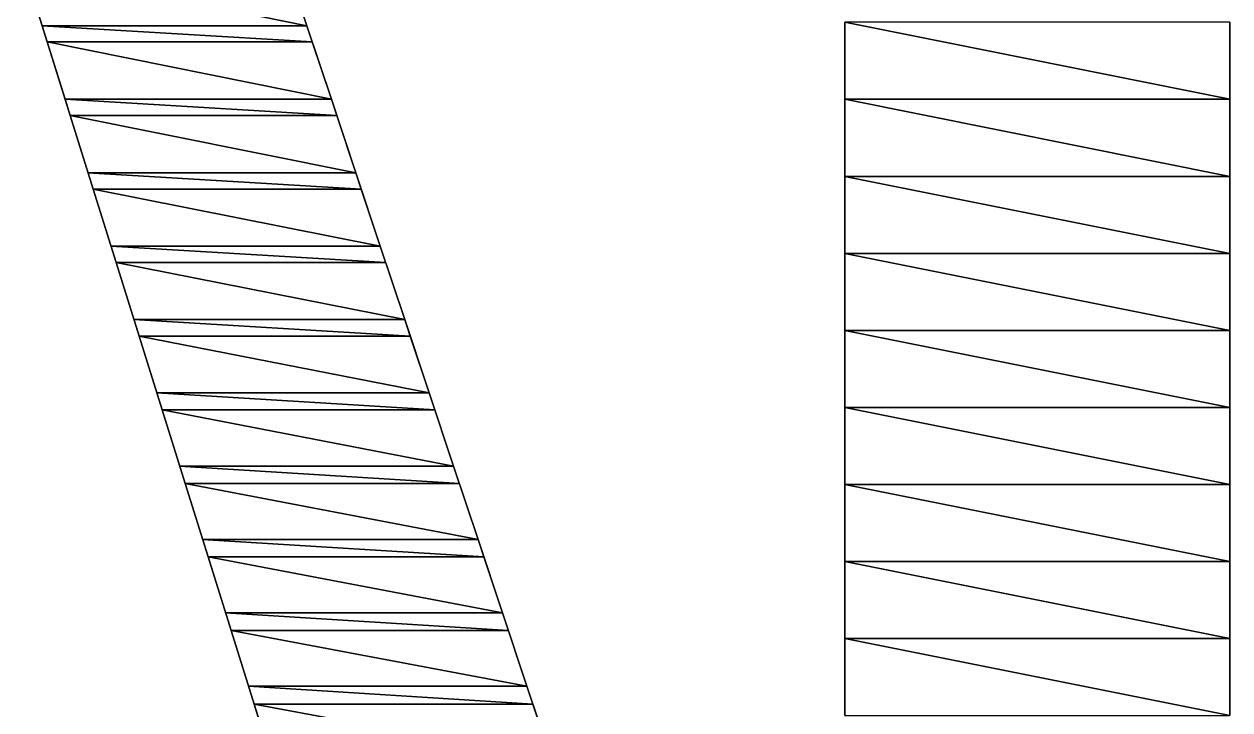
# Model space of a CAD drawing. Header units: metres. Extents: x -339 to -255, y -236 to -200.
# Drawn here: x -319.66 to -304, y -217.93 to -209.02 of the extents above; entities that cross this region are included whole.
import ezdxf

# ---------------------------------------------------------------- set-up
doc = ezdxf.new("R2010")
doc.units = ezdxf.units.M

msp = doc.modelspace()

# ---------------------------------------------------------------- linework, layer by layer
for points in [[(-315.98413, -209.0476, -346.41016), (-316.3016, -208.09523, -346.41016), (-316.3016, -208.09523, -366.41016), (-316.3015, -208.09512, -366.41006)], [(-316.3016, -208.09523, -346.41016), (-315.98413, -209.0476, -346.41016), (-316.3016, -208.09523, -346.41016), (-316.3015, -208.09512, -346.41006)], [(-315.98413, -209.0476, -366.41016), (-316.3016, -208.09523, -366.41016), (-315.98413, -209.0476, -346.41016), (-315.98404, -209.0475, -346.41006)], [(-316.3016, -208.09523, -366.41016), (-315.98413, -209.0476, -366.41016), (-315.98413, -209.0476, -346.41016), (-315.98404, -209.0475, -346.41006)], [(-319.6567, -208.29851, -346.41016), (-315.98413, -209.0476, -346.41016), (-316.23386, -208.29851, -346.41016), (-316.23376, -208.2984, -346.41006)], [(-319.6567, -208.29851, -366.41016), (-315.98413, -209.0476, -366.41016), (-316.23386, -208.29851, -366.41016), (-316.23376, -208.2984, -366.41006)], [(-319.6567, -208.29851, -366.41016), (-319.35822, -209.25372, -366.41016), (-319.6567, -208.29851, -346.41016), (-319.65662, -208.2984, -346.41006)], [(-319.35822, -209.25372, -366.41016), (-319.6567, -208.29851, -366.41016), (-319.6567, -208.29851, -346.41016), (-319.65662, -208.2984, -346.41006)], [(-315.98413, -209.0476, -346.41016), (-319.6567, -208.29851, -346.41016), (-319.4226, -209.0476, -346.41016), (-319.42252, -209.0475, -346.41006)], [(-315.98413, -209.0476, -366.41016), (-319.6567, -208.29851, -366.41016), (-319.4226, -209.0476, -366.41016), (-319.42252, -209.0475, -366.41006)], [(-319.6567, -208.29851, -346.41016), (-319.35822, -209.25372, -346.41016), (-319.35822, -209.25372, -366.41016), (-319.35812, -209.25362, -366.41006)], [(-319.35822, -209.25372, -346.41016), (-319.6567, -208.29851, -346.41016), (-319.35822, -209.25372, -346.41016), (-319.35812, -209.25362, -346.41006)], [(-309, -209, -346.41016), (-304, -210, -346.41016), (-304, -209, -346.41016), (-303.9999, -208.9999, -346.41006)], [(-309, -209, -366.41016), (-304, -210, -366.41016), (-304, -209, -366.41016), (-303.9999, -208.9999, -366.41006)], [(-309, -209, -366.41016), (-309, -210, -366.41016), (-309, -209, -346.41016), (-308.9999, -208.9999, -346.41006)], [(-309, -210, -366.41016), (-309, -209, -366.41016), (-309, -209, -346.41016), (-308.9999, -208.9999, -346.41006)], [(-304, -210, -346.41016), (-309, -209, -346.41016), (-309, -210, -346.41016), (-308.9999, -209.9999, -346.41006)], [(-304, -210, -366.41016), (-309, -209, -366.41016), (-309, -210, -366.41016), (-308.9999, -209.9999, -366.41006)], [(-309, -209, -346.41016), (-309, -210, -346.41016), (-309, -210, -366.41016), (-308.9999, -209.9999, -366.41006)], [(-309, -210, -346.41016), (-309, -209, -346.41016), (-309, -210, -346.41016), (-308.9999, -209.9999, -346.41006)], [(-304, -210, -366.41016), (-304, -210, -346.41016), (-304, -209, -366.41016), (-303.9999, -208.9999, -366.41006)], [(-304, -210, -346.41016), (-304, -209, -366.41016), (-304, -209, -346.41016), (-303.9999, -208.9999, -346.41006)], [(-304, -209, -366.41016), (-304, -210, -346.41016), (-304, -210, -366.41016), (-303.9999, -209.9999, -366.41006)], [(-304, -209, -346.41016), (-304, -209, -346.41016), (-304, -210, -346.41016), (-303.9999, -209.9999, -346.41006)], [(-319.4226, -209.0476, -346.41016), (-315.91544, -209.25372, -346.41016), (-315.98413, -209.0476, -346.41016), (-315.98404, -209.0475, -346.41006)], [(-319.4226, -209.0476, -366.41016), (-315.91544, -209.25372, -366.41016), (-315.98413, -209.0476, -366.41016), (-315.98404, -209.0475, -366.41006)], [(-315.91544, -209.25372, -346.41016), (-319.4226, -209.0476, -346.41016), (-319.35822, -209.25372, -346.41016), (-319.35812, -209.25362, -346.41006)], [(-315.91544, -209.25372, -366.41016), (-319.4226, -209.0476, -366.41016), (-319.35822, -209.25372, -366.41016), (-319.35812, -209.25362, -366.41006)], [(-315.6667, -210, -366.41016), (-315.6667, -210, -346.41016), (-315.98413, -209.0476, -366.41016), (-315.98404, -209.0475, -366.41006)], [(-315.6667, -210, -346.41016), (-315.98413, -209.0476, -366.41016), (-315.98413, -209.0476, -346.41016), (-315.98404, -209.0475, -346.41006)], [(-315.98413, -209.0476, -346.41016), (-315.98413, -209.0476, -346.41016), (-315.98413, -209.0476, -366.41016), (-315.98404, -209.0475, -366.41006)], [(-315.98413, -209.0476, -366.41016), (-315.6667, -210, -346.41016), (-315.6667, -210, -366.41016), (-315.6666, -209.9999, -366.41006)], [(-315.98413, -209.0476, -346.41016), (-315.98413, -209.0476, -346.41016), (-315.6667, -210, -346.41016), (-315.6666, -209.9999, -346.41006)], [(-319.35822, -209.25372, -346.41016), (-315.6667, -210, -346.41016), (-315.91544, -209.25372, -346.41016), (-315.91534, -209.25362, -346.41006)], [(-319.35822, -209.25372, -366.41016), (-315.6667, -210, -366.41016), (-315.91544, -209.25372, -366.41016), (-315.91534, -209.25362, -366.41006)], [(-319.35822, -209.25372, -346.41016), (-319.35822, -209.25372, -366.41016), (-319.35822, -209.25372, -346.41016), (-319.35812, -209.25362, -346.41006)], [(-319.0597, -210.20895, -366.41016), (-319.35822, -209.25372, -346.41016), (-319.35822, -209.25372, -366.41016), (-319.35812, -209.25362, -366.41006)], [(-319.0597, -210.20895, -346.41016), (-319.0597, -210.20895, -346.41016), (-319.35822, -209.25372, -346.41016), (-319.35812, -209.25362, -346.41006)], [(-315.6667, -210, -346.41016), (-319.35822, -209.25372, -346.41016), (-319.125, -210, -346.41016), (-319.1249, -209.9999, -346.41006)], [(-315.6667, -210, -366.41016), (-319.35822, -209.25372, -366.41016), (-319.125, -210, -366.41016), (-319.1249, -209.9999, -366.41006)], [(-319.35822, -209.25372, -366.41016), (-319.35822, -209.25372, -346.41016), (-319.0597, -210.20895, -366.41016), (-319.0596, -210.20885, -366.41006)], [(-319.35822, -209.25372, -346.41016), (-319.0597, -210.20895, -366.41016), (-319.0597, -210.20895, -346.41016), (-319.0596, -210.20885, -346.41006)], [(-319.125, -210, -346.41016), (-315.59702, -210.20895, -346.41016), (-315.6667, -210, -346.41016), (-315.6666, -209.9999, -346.41006)], [(-319.125, -210, -366.41016), (-315.59702, -210.20895, -366.41016), (-315.6667, -210, -366.41016), (-315.6666, -209.9999, -366.41006)], [(-315.59702, -210.20895, -346.41016), (-319.125, -210, -346.41016), (-319.0597, -210.20895, -346.41016), (-319.0596, -210.20885, -346.41006)], [(-315.59702, -210.20895, -366.41016), (-319.125, -210, -366.41016), (-319.0597, -210.20895, -366.41016), (-319.0596, -210.20885, -366.41006)], [(-315.3492, -210.95238, -346.41016), (-315.6667, -210, -346.41016), (-315.6667, -210, -366.41016), (-315.6666, -209.9999, -366.41006)], [(-315.6667, -210, -346.41016), (-315.3492, -210.95238, -346.41016), (-315.6667, -210, -346.41016), (-315.6666, -209.9999, -346.41006)], [(-315.6667, -210, -346.41016), (-315.6667, -210, -366.41016), (-315.6667, -210, -346.41016), (-315.6666, -209.9999, -346.41006)], [(-315.3492, -210.95238, -366.41016), (-315.6667, -210, -366.41016), (-315.3492, -210.95238, -346.41016), (-315.34912, -210.95227, -346.41006)], [(-315.6667, -210, -366.41016), (-315.3492, -210.95238, -366.41016), (-315.3492, -210.95238, -346.41016), (-315.34912, -210.95227, -346.41006)], [(-309, -210, -346.41016), (-304, -211, -346.41016), (-304, -210, -346.41016), (-303.9999, -209.9999, -346.41006)], [(-309, -210, -366.41016), (-304, -211, -366.41016), (-304, -210, -366.41016), (-303.9999, -209.9999, -366.41006)], [(-309, -210, -346.41016), (-309, -210, -366.41016), (-309, -210, -346.41016), (-308.9999, -209.9999, -346.41006)], [(-309, -211, -366.41016), (-309, -210, -346.41016), (-309, -210, -366.41016), (-308.9999, -209.9999, -366.41006)], [(-309, -211, -346.41016), (-309, -211, -346.41016), (-309, -210, -346.41016), (-308.9999, -209.9999, -346.41006)], [(-304, -211, -346.41016), (-309, -210, -346.41016), (-309, -211, -346.41016), (-308.9999, -210.9999, -346.41006)], [(-304, -211, -366.41016), (-309, -210, -366.41016), (-309, -211, -366.41016), (-308.9999, -210.9999, -366.41006)], [(-309, -210, -366.41016), (-309, -210, -346.41016), (-309, -211, -366.41016), (-308.9999, -210.9999, -366.41006)], [(-309, -210, -346.41016), (-309, -211, -366.41016), (-309, -211, -346.41016), (-308.9999, -210.9999, -346.41006)], [(-304, -211, -346.41016), (-304, -210, -346.41016), (-304, -210, -366.41016), (-303.9999, -209.9999, -366.41006)], [(-304, -210, -346.41016), (-304, -211, -346.41016), (-304, -210, -346.41016), (-303.9999, -209.9999, -346.41006)], [(-304, -210, -346.41016), (-304, -210, -366.41016), (-304, -210, -346.41016), (-303.9999, -209.9999, -346.41006)], [(-304, -211, -366.41016), (-304, -210, -366.41016), (-304, -211, -346.41016), (-303.9999, -210.9999, -346.41006)], [(-304, -210, -366.41016), (-304, -211, -366.41016), (-304, -211, -346.41016), (-303.9999, -210.9999, -346.41006)], [(-319.0597, -210.20895, -346.41016), (-315.3492, -210.95238, -346.41016), (-315.59702, -210.20895, -346.41016), (-315.59692, -210.20885, -346.41006)], [(-319.0597, -210.20895, -366.41016), (-315.3492, -210.95238, -366.41016), (-315.59702, -210.20895, -366.41016), (-315.59692, -210.20885, -366.41006)], [(-319.0597, -210.20895, -346.41016), (-319.0597, -210.20895, -346.41016), (-319.0597, -210.20895, -366.41016), (-319.0596, -210.20885, -366.41006)], [(-319.0597, -210.20895, -366.41016), (-318.7612, -211.16418, -366.41016), (-319.0597, -210.20895, -346.41016), (-319.0596, -210.20885, -346.41006)], [(-318.7612, -211.16418, -366.41016), (-319.0597, -210.20895, -366.41016), (-319.0597, -210.20895, -346.41016), (-319.0596, -210.20885, -346.41006)], [(-315.3492, -210.95238, -346.41016), (-319.0597, -210.20895, -346.41016), (-318.8274, -210.95238, -346.41016), (-318.8273, -210.95227, -346.41006)], [(-315.3492, -210.95238, -366.41016), (-319.0597, -210.20895, -366.41016), (-318.8274, -210.95238, -366.41016), (-318.8273, -210.95227, -366.41006)], [(-319.0597, -210.20895, -346.41016), (-318.7612, -211.16418, -346.41016), (-318.7612, -211.16418, -366.41016), (-318.7611, -211.16408, -366.41006)], [(-318.7612, -211.16418, -346.41016), (-319.0597, -210.20895, -346.41016), (-318.7612, -211.16418, -346.41016), (-318.7611, -211.16408, -346.41006)], [(-318.8274, -210.95238, -346.41016), (-315.27863, -211.16418, -346.41016), (-315.3492, -210.95238, -346.41016), (-315.34912, -210.95227, -346.41006)], [(-318.8274, -210.95238, -366.41016), (-315.27863, -211.16418, -366.41016), (-315.3492, -210.95238, -366.41016), (-315.34912, -210.95227, -366.41006)], [(-315.27863, -211.16418, -346.41016), (-318.8274, -210.95238, -346.41016), (-318.7612, -211.16418, -346.41016), (-318.7611, -211.16408, -346.41006)], [(-315.27863, -211.16418, -366.41016), (-318.8274, -210.95238, -366.41016), (-318.7612, -211.16418, -366.41016), (-318.7611, -211.16408, -366.41006)], [(-315.03177, -211.90475, -366.41016), (-315.03177, -211.90475, -346.41016), (-315.3492, -210.95238, -366.41016), (-315.34912, -210.95227, -366.41006)], [(-315.03177, -211.90475, -346.41016), (-315.3492, -210.95238, -366.41016), (-315.3492, -210.95238, -346.41016), (-315.34912, -210.95227, -346.41006)], [(-315.3492, -210.95238, -346.41016), (-315.3492, -210.95238, -346.41016), (-315.3492, -210.95238, -366.41016), (-315.34912, -210.95227, -366.41006)], [(-315.3492, -210.95238, -366.41016), (-315.03177, -211.90475, -346.41016), (-315.03177, -211.90475, -366.41016), (-315.03168, -211.90465, -366.41006)], [(-315.3492, -210.95238, -346.41016), (-315.3492, -210.95238, -346.41016), (-315.03177, -211.90475, -346.41016), (-315.03168, -211.90465, -346.41006)], [(-309, -211, -346.41016), (-304, -212, -346.41016), (-304, -211, -346.41016), (-303.9999, -210.9999, -346.41006)], [(-309, -211, -366.41016), (-304, -212, -366.41016), (-304, -211, -366.41016), (-303.9999, -210.9999, -366.41006)], [(-309, -211, -346.41016), (-309, -211, -346.41016), (-309, -211, -366.41016), (-308.9999, -210.9999, -366.41006)], [(-309, -211, -366.41016), (-309, -212, -366.41016), (-309, -211, -346.41016), (-308.9999, -210.9999, -346.41006)], [(-309, -212, -366.41016), (-309, -211, -366.41016), (-309, -211, -346.41016), (-308.9999, -210.9999, -346.41006)], [(-304, -212, -346.41016), (-309, -211, -346.41016), (-309, -212, -346.41016), (-308.9999, -211.9999, -346.41006)], [(-304, -212, -366.41016), (-309, -211, -366.41016), (-309, -212, -366.41016), (-308.9999, -211.9999, -366.41006)], [(-309, -211, -346.41016), (-309, -212, -346.41016), (-309, -212, -366.41016), (-308.9999, -211.9999, -366.41006)], [(-309, -212, -346.41016), (-309, -211, -346.41016), (-309, -212, -346.41016), (-308.9999, -211.9999, -346.41006)], [(-304, -212, -366.41016), (-304, -212, -346.41016), (-304, -211, -366.41016), (-303.9999, -210.9999, -366.41006)], [(-304, -212, -346.41016), (-304, -211, -366.41016), (-304, -211, -346.41016), (-303.9999, -210.9999, -346.41006)], [(-304, -211, -346.41016), (-304, -211, -346.41016), (-304, -211, -366.41016), (-303.9999, -210.9999, -366.41006)], [(-304, -211, -366.41016), (-304, -212, -346.41016), (-304, -212, -366.41016), (-303.9999, -211.9999, -366.41006)], [(-304, -211, -346.41016), (-304, -211, -346.41016), (-304, -212, -346.41016), (-303.9999, -211.9999, -346.41006)], [(-318.7612, -211.16418, -346.41016), (-315.03177, -211.90475, -346.41016), (-315.27863, -211.16418, -346.41016), (-315.27853, -211.16408, -346.41006)], [(-318.7612, -211.16418, -366.41016), (-315.03177, -211.90475, -366.41016), (-315.27863, -211.16418, -366.41016), (-315.27853, -211.16408, -366.41006)], [(-318.7612, -211.16418, -346.41016), (-318.7612, -211.16418, -366.41016), (-318.7612, -211.16418, -346.41016), (-318.7611, -211.16408, -346.41006)], [(-318.46268, -212.1194, -366.41016), (-318.7612, -211.16418, -346.41016), (-318.7612, -211.16418, -366.41016), (-318.7611, -211.16408, -366.41006)], [(-318.46268, -212.1194, -346.41016), (-318.46268, -212.1194, -346.41016), (-318.7612, -211.16418, -346.41016), (-318.7611, -211.16408, -346.41006)], [(-315.03177, -211.90475, -346.41016), (-318.7612, -211.16418, -346.41016), (-318.52975, -211.90475, -346.41016), (-318.52966, -211.90465, -346.41006)], [(-315.03177, -211.90475, -366.41016), (-318.7612, -211.16418, -366.41016), (-318.52975, -211.90475, -366.41016), (-318.52966, -211.90465, -366.41006)], [(-318.7612, -211.16418, -366.41016), (-318.7612, -211.16418, -346.41016), (-318.46268, -212.1194, -366.41016), (-318.4626, -212.1193, -366.41006)], [(-318.7612, -211.16418, -346.41016), (-318.46268, -212.1194, -366.41016), (-318.46268, -212.1194, -346.41016), (-318.4626, -212.1193, -346.41006)], [(-318.52975, -211.90475, -346.41016), (-314.9602, -212.1194, -346.41016), (-315.03177, -211.90475, -346.41016), (-315.03168, -211.90465, -346.41006)], [(-318.52975, -211.90475, -366.41016), (-314.9602, -212.1194, -366.41016), (-315.03177, -211.90475, -366.41016), (-315.03168, -211.90465, -366.41006)], [(-314.9602, -212.1194, -346.41016), (-318.52975, -211.90475, -346.41016), (-318.46268, -212.1194, -346.41016), (-318.4626, -212.1193, -346.41006)], [(-314.9602, -212.1194, -366.41016), (-318.52975, -211.90475, -366.41016), (-318.46268, -212.1194, -366.41016), (-318.4626, -212.1193, -366.41006)], [(-314.7143, -212.85715, -346.41016), (-315.03177, -211.90475, -346.41016), (-315.03177, -211.90475, -366.41016), (-315.03168, -211.90465, -366.41006)], [(-315.03177, -211.90475, -346.41016), (-314.7143, -212.85715, -346.41016), (-315.03177, -211.90475, -346.41016), (-315.03168, -211.90465, -346.41006)], [(-315.03177, -211.90475, -346.41016), (-315.03177, -211.90475, -366.41016), (-315.03177, -211.90475, -346.41016), (-315.03168, -211.90465, -346.41006)], [(-314.7143, -212.85715, -366.41016), (-315.03177, -211.90475, -366.41016), (-314.7143, -212.85715, -346.41016), (-314.7142, -212.85704, -346.41006)], [(-315.03177, -211.90475, -366.41016), (-314.7143, -212.85715, -366.41016), (-314.7143, -212.85715, -346.41016), (-314.7142, -212.85704, -346.41006)], [(-318.46268, -212.1194, -346.41016), (-314.7143, -212.85715, -346.41016), (-314.9602, -212.1194, -346.41016), (-314.9601, -212.1193, -346.41006)], [(-318.46268, -212.1194, -366.41016), (-314.7143, -212.85715, -366.41016), (-314.9602, -212.1194, -366.41016), (-314.9601, -212.1193, -366.41006)], [(-318.46268, -212.1194, -346.41016), (-318.46268, -212.1194, -346.41016), (-318.46268, -212.1194, -366.41016), (-318.4626, -212.1193, -366.41006)], [(-318.46268, -212.1194, -366.41016), (-318.16418, -213.07462, -366.41016), (-318.46268, -212.1194, -346.41016), (-318.4626, -212.1193, -346.41006)], [(-318.16418, -213.07462, -366.41016), (-318.46268, -212.1194, -366.41016), (-318.46268, -212.1194, -346.41016), (-318.4626, -212.1193, -346.41006)], [(-314.7143, -212.85715, -346.41016), (-318.46268, -212.1194, -346.41016), (-318.23215, -212.85715, -346.41016), (-318.23206, -212.85704, -346.41006)], [(-314.7143, -212.85715, -366.41016), (-318.46268, -212.1194, -366.41016), (-318.23215, -212.85715, -366.41016), (-318.23206, -212.85704, -366.41006)], [(-318.46268, -212.1194, -346.41016), (-318.16418, -213.07462, -346.41016), (-318.16418, -213.07462, -366.41016), (-318.1641, -213.07451, -366.41006)], [(-318.16418, -213.07462, -346.41016), (-318.46268, -212.1194, -346.41016), (-318.16418, -213.07462, -346.41016), (-318.1641, -213.07451, -346.41006)], [(-309, -212, -346.41016), (-304, -213, -346.41016), (-304, -212, -346.41016), (-303.9999, -211.9999, -346.41006)], [(-309, -212, -366.41016), (-304, -213, -366.41016), (-304, -212, -366.41016), (-303.9999, -211.9999, -366.41006)], [(-309, -212, -346.41016), (-309, -212, -366.41016), (-309, -212, -346.41016), (-308.9999, -211.9999, -346.41006)], [(-309, -213, -366.41016), (-309, -212, -346.41016), (-309, -212, -366.41016), (-308.9999, -211.9999, -366.41006)], [(-309, -213, -346.41016), (-309, -213, -346.41016), (-309, -212, -346.41016), (-308.9999, -211.9999, -346.41006)], [(-304, -213, -346.41016), (-309, -212, -346.41016), (-309, -213, -346.41016), (-308.9999, -212.9999, -346.41006)], [(-304, -213, -366.41016), (-309, -212, -366.41016), (-309, -213, -366.41016), (-308.9999, -212.9999, -366.41006)], [(-309, -212, -366.41016), (-309, -212, -346.41016), (-309, -213, -366.41016), (-308.9999, -212.9999, -366.41006)], [(-309, -212, -346.41016), (-309, -213, -366.41016), (-309, -213, -346.41016), (-308.9999, -212.9999, -346.41006)], [(-304, -213, -346.41016), (-304, -212, -346.41016), (-304, -212, -366.41016), (-303.9999, -211.9999, -366.41006)], [(-304, -212, -346.41016), (-304, -213, -346.41016), (-304, -212, -346.41016), (-303.9999, -211.9999, -346.41006)], [(-304, -212, -346.41016), (-304, -212, -366.41016), (-304, -212, -346.41016), (-303.9999, -211.9999, -346.41006)], [(-304, -213, -366.41016), (-304, -212, -366.41016), (-304, -213, -346.41016), (-303.9999, -212.9999, -346.41006)], [(-304, -212, -366.41016), (-304, -213, -366.41016), (-304, -213, -346.41016), (-303.9999, -212.9999, -346.41006)], [(-318.23215, -212.85715, -346.41016), (-314.6418, -213.07462, -346.41016), (-314.7143, -212.85715, -346.41016), (-314.7142, -212.85704, -346.41006)], [(-318.23215, -212.85715, -366.41016), (-314.6418, -213.07462, -366.41016), (-314.7143, -212.85715, -366.41016), (-314.7142, -212.85704, -366.41006)], [(-314.6418, -213.07462, -346.41016), (-318.23215, -212.85715, -346.41016), (-318.16418, -213.07462, -346.41016), (-318.1641, -213.07451, -346.41006)], [(-314.6418, -213.07462, -366.41016), (-318.23215, -212.85715, -366.41016), (-318.16418, -213.07462, -366.41016), (-318.1641, -213.07451, -366.41006)], [(-314.39685, -213.80952, -366.41016), (-314.39685, -213.80952, -346.41016), (-314.7143, -212.85715, -366.41016), (-314.7142, -212.85704, -366.41006)], [(-314.39685, -213.80952, -346.41016), (-314.7143, -212.85715, -366.41016), (-314.7143, -212.85715, -346.41016), (-314.7142, -212.85704, -346.41006)], [(-314.7143, -212.85715, -346.41016), (-314.7143, -212.85715, -346.41016), (-314.7143, -212.85715, -366.41016), (-314.7142, -212.85704, -366.41006)], [(-314.7143, -212.85715, -366.41016), (-314.39685, -213.80952, -346.41016), (-314.39685, -213.80952, -366.41016), (-314.39676, -213.80942, -366.41006)], [(-314.7143, -212.85715, -346.41016), (-314.7143, -212.85715, -346.41016), (-314.39685, -213.80952, -346.41016), (-314.39676, -213.80942, -346.41006)], [(-318.16418, -213.07462, -346.41016), (-314.39685, -213.80952, -346.41016), (-314.6418, -213.07462, -346.41016), (-314.64172, -213.07451, -346.41006)], [(-318.16418, -213.07462, -366.41016), (-314.39685, -213.80952, -366.41016), (-314.6418, -213.07462, -366.41016), (-314.64172, -213.07451, -366.41006)], [(-318.16418, -213.07462, -346.41016), (-318.16418, -213.07462, -366.41016), (-318.16418, -213.07462, -346.41016), (-318.1641, -213.07451, -346.41006)], [(-317.86566, -214.02985, -366.41016), (-318.16418, -213.07462, -346.41016), (-318.16418, -213.07462, -366.41016), (-318.1641, -213.07451, -366.41006)], [(-317.86566, -214.02985, -346.41016), (-317.86566, -214.02985, -346.41016), (-318.16418, -213.07462, -346.41016), (-318.1641, -213.07451, -346.41006)], [(-314.39685, -213.80952, -346.41016), (-318.16418, -213.07462, -346.41016), (-317.9345, -213.80952, -346.41016), (-317.93442, -213.80942, -346.41006)], [(-314.39685, -213.80952, -366.41016), (-318.16418, -213.07462, -366.41016), (-317.9345, -213.80952, -366.41016), (-317.93442, -213.80942, -366.41006)], [(-318.16418, -213.07462, -366.41016), (-318.16418, -213.07462, -346.41016), (-317.86566, -214.02985, -366.41016), (-317.86557, -214.02974, -366.41006)], [(-318.16418, -213.07462, -346.41016), (-317.86566, -214.02985, -366.41016), (-317.86566, -214.02985, -346.41016), (-317.86557, -214.02974, -346.41006)], [(-309, -213, -346.41016), (-304, -214, -346.41016), (-304, -213, -346.41016), (-303.9999, -212.9999, -346.41006)], [(-309, -213, -366.41016), (-304, -214, -366.41016), (-304, -213, -366.41016), (-303.9999, -212.9999, -366.41006)], [(-309, -213, -346.41016), (-309, -213, -346.41016), (-309, -213, -366.41016), (-308.9999, -212.9999, -366.41006)], [(-309, -213, -366.41016), (-309, -214, -366.41016), (-309, -213, -346.41016), (-308.9999, -212.9999, -346.41006)], [(-309, -214, -366.41016), (-309, -213, -366.41016), (-309, -213, -346.41016), (-308.9999, -212.9999, -346.41006)], [(-304, -214, -346.41016), (-309, -213, -346.41016), (-309, -214, -346.41016), (-308.9999, -213.9999, -346.41006)], [(-304, -214, -366.41016), (-309, -213, -366.41016), (-309, -214, -366.41016), (-308.9999, -213.9999, -366.41006)], [(-309, -213, -346.41016), (-309, -214, -346.41016), (-309, -214, -366.41016), (-308.9999, -213.9999, -366.41006)], [(-309, -214, -346.41016), (-309, -213, -346.41016), (-309, -214, -346.41016), (-308.9999, -213.9999, -346.41006)], [(-304, -214, -366.41016), (-304, -214, -346.41016), (-304, -213, -366.41016), (-303.9999, -212.9999, -366.41006)], [(-304, -214, -346.41016), (-304, -213, -366.41016), (-304, -213, -346.41016), (-303.9999, -212.9999, -346.41006)], [(-304, -213, -346.41016), (-304, -213, -346.41016), (-304, -213, -366.41016), (-303.9999, -212.9999, -366.41006)], [(-304, -213, -366.41016), (-304, -214, -346.41016), (-304, -214, -366.41016), (-303.9999, -213.9999, -366.41006)], [(-304, -213, -346.41016), (-304, -213, -346.41016), (-304, -214, -346.41016), (-303.9999, -213.9999, -346.41006)], [(-317.9345, -213.80952, -346.41016), (-314.3234, -214.02985, -346.41016), (-314.39685, -213.80952, -346.41016), (-314.39676, -213.80942, -346.41006)], [(-317.9345, -213.80952, -366.41016), (-314.3234, -214.02985, -366.41016), (-314.39685, -213.80952, -366.41016), (-314.39676, -213.80942, -366.41006)], [(-314.3234, -214.02985, -346.41016), (-317.9345, -213.80952, -346.41016), (-317.86566, -214.02985, -346.41016), (-317.86557, -214.02974, -346.41006)], [(-314.3234, -214.02985, -366.41016), (-317.9345, -213.80952, -366.41016), (-317.86566, -214.02985, -366.41016), (-317.86557, -214.02974, -366.41006)], [(-314.07938, -214.7619, -346.41016), (-314.39685, -213.80952, -346.41016), (-314.39685, -213.80952, -366.41016), (-314.39676, -213.80942, -366.41006)], [(-314.39685, -213.80952, -346.41016), (-314.07938, -214.7619, -346.41016), (-314.39685, -213.80952, -346.41016), (-314.39676, -213.80942, -346.41006)], [(-314.39685, -213.80952, -346.41016), (-314.39685, -213.80952, -366.41016), (-314.39685, -213.80952, -346.41016), (-314.39676, -213.80942, -346.41006)], [(-314.07938, -214.7619, -366.41016), (-314.39685, -213.80952, -366.41016), (-314.07938, -214.7619, -346.41016), (-314.07928, -214.7618, -346.41006)], [(-314.39685, -213.80952, -366.41016), (-314.07938, -214.7619, -366.41016), (-314.07938, -214.7619, -346.41016), (-314.07928, -214.7618, -346.41006)], [(-309, -214, -346.41016), (-304, -215, -346.41016), (-304, -214, -346.41016), (-303.9999, -213.9999, -346.41006)], [(-309, -214, -366.41016), (-304, -215, -366.41016), (-304, -214, -366.41016), (-303.9999, -213.9999, -366.41006)], [(-309, -214, -346.41016), (-309, -214, -366.41016), (-309, -214, -346.41016), (-308.9999, -213.9999, -346.41006)], [(-309, -215, -366.41016), (-309, -214, -346.41016), (-309, -214, -366.41016), (-308.9999, -213.9999, -366.41006)], [(-309, -215, -346.41016), (-309, -215, -346.41016), (-309, -214, -346.41016), (-308.9999, -213.9999, -346.41006)], [(-304, -215, -346.41016), (-309, -214, -346.41016), (-309, -215, -346.41016), (-308.9999, -214.9999, -346.41006)], [(-304, -215, -366.41016), (-309, -214, -366.41016), (-309, -215, -366.41016), (-308.9999, -214.9999, -366.41006)], [(-309, -214, -366.41016), (-309, -214, -346.41016), (-309, -215, -366.41016), (-308.9999, -214.9999, -366.41006)], [(-309, -214, -346.41016), (-309, -215, -366.41016), (-309, -215, -346.41016), (-308.9999, -214.9999, -346.41006)], [(-304, -215, -346.41016), (-304, -214, -346.41016), (-304, -214, -366.41016), (-303.9999, -213.9999, -366.41006)], [(-304, -214, -346.41016), (-304, -215, -346.41016), (-304, -214, -346.41016), (-303.9999, -213.9999, -346.41006)], [(-304, -214, -346.41016), (-304, -214, -366.41016), (-304, -214, -346.41016), (-303.9999, -213.9999, -346.41006)], [(-304, -215, -366.41016), (-304, -214, -366.41016), (-304, -215, -346.41016), (-303.9999, -214.9999, -346.41006)], [(-304, -214, -366.41016), (-304, -215, -366.41016), (-304, -215, -346.41016), (-303.9999, -214.9999, -346.41006)], [(-317.86566, -214.02985, -346.41016), (-314.07938, -214.7619, -346.41016), (-314.3234, -214.02985, -346.41016), (-314.3233, -214.02974, -346.41006)], [(-317.86566, -214.02985, -366.41016), (-314.07938, -214.7619, -366.41016), (-314.3234, -214.02985, -366.41016), (-314.3233, -214.02974, -366.41006)], [(-317.86566, -214.02985, -346.41016), (-317.86566, -214.02985, -346.41016), (-317.86566, -214.02985, -366.41016), (-317.86557, -214.02974, -366.41006)], [(-317.86566, -214.02985, -366.41016), (-317.56717, -214.98508, -366.41016), (-317.86566, -214.02985, -346.41016), (-317.86557, -214.02974, -346.41006)], [(-317.56717, -214.98508, -366.41016), (-317.86566, -214.02985, -366.41016), (-317.86566, -214.02985, -346.41016), (-317.86557, -214.02974, -346.41006)], [(-314.07938, -214.7619, -346.41016), (-317.86566, -214.02985, -346.41016), (-317.6369, -214.7619, -346.41016), (-317.6368, -214.7618, -346.41006)], [(-314.07938, -214.7619, -366.41016), (-317.86566, -214.02985, -366.41016), (-317.6369, -214.7619, -366.41016), (-317.6368, -214.7618, -366.41006)], [(-317.86566, -214.02985, -346.41016), (-317.56717, -214.98508, -346.41016), (-317.56717, -214.98508, -366.41016), (-317.56708, -214.98497, -366.41006)], [(-317.56717, -214.98508, -346.41016), (-317.86566, -214.02985, -346.41016), (-317.56717, -214.98508, -346.41016), (-317.56708, -214.98497, -346.41006)], [(-317.6369, -214.7619, -346.41016), (-314.00497, -214.98508, -346.41016), (-314.07938, -214.7619, -346.41016), (-314.07928, -214.7618, -346.41006)], [(-317.6369, -214.7619, -366.41016), (-314.00497, -214.98508, -366.41016), (-314.07938, -214.7619, -366.41016), (-314.07928, -214.7618, -366.41006)], [(-314.00497, -214.98508, -346.41016), (-317.6369, -214.7619, -346.41016), (-317.56717, -214.98508, -346.41016), (-317.56708, -214.98497, -346.41006)], [(-314.00497, -214.98508, -366.41016), (-317.6369, -214.7619, -366.41016), (-317.56717, -214.98508, -366.41016), (-317.56708, -214.98497, -366.41006)], [(-313.7619, -215.71428, -366.41016), (-313.7619, -215.71428, -346.41016), (-314.07938, -214.7619, -366.41016), (-314.07928, -214.7618, -366.41006)], [(-313.7619, -215.71428, -346.41016), (-314.07938, -214.7619, -366.41016), (-314.07938, -214.7619, -346.41016), (-314.07928, -214.7618, -346.41006)], [(-314.07938, -214.7619, -346.41016), (-314.07938, -214.7619, -346.41016), (-314.07938, -214.7619, -366.41016), (-314.07928, -214.7618, -366.41006)], [(-314.07938, -214.7619, -366.41016), (-313.7619, -215.71428, -346.41016), (-313.7619, -215.71428, -366.41016), (-313.7618, -215.71417, -366.41006)], [(-314.07938, -214.7619, -346.41016), (-314.07938, -214.7619, -346.41016), (-313.7619, -215.71428, -346.41016), (-313.7618, -215.71417, -346.41006)], [(-317.56717, -214.98508, -346.41016), (-313.7619, -215.71428, -346.41016), (-314.00497, -214.98508, -346.41016), (-314.00488, -214.98497, -346.41006)], [(-317.56717, -214.98508, -366.41016), (-313.7619, -215.71428, -366.41016), (-314.00497, -214.98508, -366.41016), (-314.00488, -214.98497, -366.41006)], [(-317.56717, -214.98508, -346.41016), (-317.56717, -214.98508, -366.41016), (-317.56717, -214.98508, -346.41016), (-317.56708, -214.98497, -346.41006)], [(-317.26865, -215.94029, -366.41016), (-317.56717, -214.98508, -346.41016), (-317.56717, -214.98508, -366.41016), (-317.56708, -214.98497, -366.41006)], [(-317.26865, -215.94029, -346.41016), (-317.26865, -215.94029, -346.41016), (-317.56717, -214.98508, -346.41016), (-317.56708, -214.98497, -346.41006)], [(-313.7619, -215.71428, -346.41016), (-317.56717, -214.98508, -346.41016), (-317.3393, -215.71428, -346.41016), (-317.3392, -215.71417, -346.41006)], [(-313.7619, -215.71428, -366.41016), (-317.56717, -214.98508, -366.41016), (-317.3393, -215.71428, -366.41016), (-317.3392, -215.71417, -366.41006)], [(-317.56717, -214.98508, -366.41016), (-317.56717, -214.98508, -346.41016), (-317.26865, -215.94029, -366.41016), (-317.26855, -215.94019, -366.41006)], [(-317.56717, -214.98508, -346.41016), (-317.26865, -215.94029, -366.41016), (-317.26865, -215.94029, -346.41016), (-317.26855, -215.94019, -346.41006)], [(-309, -215, -346.41016), (-304, -216, -346.41016), (-304, -215, -346.41016), (-303.9999, -214.9999, -346.41006)], [(-309, -215, -366.41016), (-304, -216, -366.41016), (-304, -215, -366.41016), (-303.9999, -214.9999, -366.41006)], [(-309, -215, -346.41016), (-309, -215, -346.41016), (-309, -215, -366.41016), (-308.9999, -214.9999, -366.41006)], [(-309, -215, -366.41016), (-309, -216, -366.41016), (-309, -215, -346.41016), (-308.9999, -214.9999, -346.41006)], [(-309, -216, -366.41016), (-309, -215, -366.41016), (-309, -215, -346.41016), (-308.9999, -214.9999, -346.41006)], [(-304, -216, -346.41016), (-309, -215, -346.41016), (-309, -216, -346.41016), (-308.9999, -215.9999, -346.41006)], [(-304, -216, -366.41016), (-309, -215, -366.41016), (-309, -216, -366.41016), (-308.9999, -215.9999, -366.41006)], [(-309, -215, -346.41016), (-309, -216, -346.41016), (-309, -216, -366.41016), (-308.9999, -215.9999, -366.41006)], [(-309, -216, -346.41016), (-309, -215, -346.41016), (-309, -216, -346.41016), (-308.9999, -215.9999, -346.41006)], [(-304, -216, -366.41016), (-304, -216, -346.41016), (-304, -215, -366.41016), (-303.9999, -214.9999, -366.41006)], [(-304, -216, -346.41016), (-304, -215, -366.41016), (-304, -215, -346.41016), (-303.9999, -214.9999, -346.41006)], [(-304, -215, -346.41016), (-304, -215, -346.41016), (-304, -215, -366.41016), (-303.9999, -214.9999, -366.41006)], [(-304, -215, -366.41016), (-304, -216, -346.41016), (-304, -216, -366.41016), (-303.9999, -215.9999, -366.41006)], [(-304, -215, -346.41016), (-304, -215, -346.41016), (-304, -216, -346.41016), (-303.9999, -215.9999, -346.41006)], [(-317.3393, -215.71428, -346.41016), (-313.68658, -215.94029, -346.41016), (-313.7619, -215.71428, -346.41016), (-313.7618, -215.71417, -346.41006)], [(-317.3393, -215.71428, -366.41016), (-313.68658, -215.94029, -366.41016), (-313.7619, -215.71428, -366.41016), (-313.7618, -215.71417, -366.41006)], [(-313.68658, -215.94029, -346.41016), (-317.3393, -215.71428, -346.41016), (-317.26865, -215.94029, -346.41016), (-317.26855, -215.94019, -346.41006)], [(-313.68658, -215.94029, -366.41016), (-317.3393, -215.71428, -366.41016), (-317.26865, -215.94029, -366.41016), (-317.26855, -215.94019, -366.41006)], [(-313.44446, -216.66666, -346.41016), (-313.7619, -215.71428, -346.41016), (-313.7619, -215.71428, -366.41016), (-313.7618, -215.71417, -366.41006)], [(-313.7619, -215.71428, -346.41016), (-313.44446, -216.66666, -346.41016), (-313.7619, -215.71428, -346.41016), (-313.7618, -215.71417, -346.41006)], [(-313.7619, -215.71428, -346.41016), (-313.7619, -215.71428, -366.41016), (-313.7619, -215.71428, -346.41016), (-313.7618, -215.71417, -346.41006)], [(-313.44446, -216.66666, -366.41016), (-313.7619, -215.71428, -366.41016), (-313.44446, -216.66666, -346.41016), (-313.44437, -216.66655, -346.41006)], [(-313.7619, -215.71428, -366.41016), (-313.44446, -216.66666, -366.41016), (-313.44446, -216.66666, -346.41016), (-313.44437, -216.66655, -346.41006)], [(-317.26865, -215.94029, -346.41016), (-313.44446, -216.66666, -346.41016), (-313.68658, -215.94029, -346.41016), (-313.6865, -215.94019, -346.41006)], [(-317.26865, -215.94029, -366.41016), (-313.44446, -216.66666, -366.41016), (-313.68658, -215.94029, -366.41016), (-313.6865, -215.94019, -366.41006)], [(-317.26865, -215.94029, -346.41016), (-317.26865, -215.94029, -346.41016), (-317.26865, -215.94029, -366.41016), (-317.26855, -215.94019, -366.41006)], [(-317.26865, -215.94029, -366.41016), (-316.97015, -216.89551, -366.41016), (-317.26865, -215.94029, -346.41016), (-317.26855, -215.94019, -346.41006)], [(-316.97015, -216.89551, -366.41016), (-317.26865, -215.94029, -366.41016), (-317.26865, -215.94029, -346.41016), (-317.26855, -215.94019, -346.41006)], [(-313.44446, -216.66666, -346.41016), (-317.26865, -215.94029, -346.41016), (-317.04166, -216.66666, -346.41016), (-317.04156, -216.66655, -346.41006)], [(-313.44446, -216.66666, -366.41016), (-317.26865, -215.94029, -366.41016), (-317.04166, -216.66666, -366.41016), (-317.04156, -216.66655, -366.41006)], [(-317.26865, -215.94029, -346.41016), (-316.97015, -216.89551, -346.41016), (-316.97015, -216.89551, -366.41016), (-316.97006, -216.8954, -366.41006)], [(-316.97015, -216.89551, -346.41016), (-317.26865, -215.94029, -346.41016), (-316.97015, -216.89551, -346.41016), (-316.97006, -216.8954, -346.41006)], [(-309, -216, -346.41016), (-304, -217, -346.41016), (-304, -216, -346.41016), (-303.9999, -215.9999, -346.41006)], [(-309, -216, -366.41016), (-304, -217, -366.41016), (-304, -216, -366.41016), (-303.9999, -215.9999, -366.41006)], [(-309, -216, -346.41016), (-309, -216, -366.41016), (-309, -216, -346.41016), (-308.9999, -215.9999, -346.41006)], [(-309, -217, -366.41016), (-309, -216, -346.41016), (-309, -216, -366.41016), (-308.9999, -215.9999, -366.41006)], [(-309, -217, -346.41016), (-309, -217, -346.41016), (-309, -216, -346.41016), (-308.9999, -215.9999, -346.41006)], [(-304, -217, -346.41016), (-309, -216, -346.41016), (-309, -217, -346.41016), (-308.9999, -216.9999, -346.41006)], [(-304, -217, -366.41016), (-309, -216, -366.41016), (-309, -217, -366.41016), (-308.9999, -216.9999, -366.41006)], [(-309, -216, -366.41016), (-309, -216, -346.41016), (-309, -217, -366.41016), (-308.9999, -216.9999, -366.41006)], [(-309, -216, -346.41016), (-309, -217, -366.41016), (-309, -217, -346.41016), (-308.9999, -216.9999, -346.41006)], [(-304, -217, -346.41016), (-304, -216, -346.41016), (-304, -216, -366.41016), (-303.9999, -215.9999, -366.41006)], [(-304, -216, -346.41016), (-304, -217, -346.41016), (-304, -216, -346.41016), (-303.9999, -215.9999, -346.41006)], [(-304, -216, -346.41016), (-304, -216, -366.41016), (-304, -216, -346.41016), (-303.9999, -215.9999, -346.41006)], [(-304, -217, -366.41016), (-304, -216, -366.41016), (-304, -217, -346.41016), (-303.9999, -216.9999, -346.41006)], [(-304, -216, -366.41016), (-304, -217, -366.41016), (-304, -217, -346.41016), (-303.9999, -216.9999, -346.41006)], [(-317.04166, -216.66666, -346.41016), (-313.36816, -216.89551, -346.41016), (-313.44446, -216.66666, -346.41016), (-313.44437, -216.66655, -346.41006)], [(-317.04166, -216.66666, -366.41016), (-313.36816, -216.89551, -366.41016), (-313.44446, -216.66666, -366.41016), (-313.44437, -216.66655, -366.41006)], [(-313.36816, -216.89551, -346.41016), (-317.04166, -216.66666, -346.41016), (-316.97015, -216.89551, -346.41016), (-316.97006, -216.8954, -346.41006)], [(-313.36816, -216.89551, -366.41016), (-317.04166, -216.66666, -366.41016), (-316.97015, -216.89551, -366.41016), (-316.97006, -216.8954, -366.41006)], [(-313.12698, -217.61905, -366.41016), (-313.12698, -217.61905, -346.41016), (-313.44446, -216.66666, -366.41016), (-313.44437, -216.66655, -366.41006)], [(-313.12698, -217.61905, -346.41016), (-313.44446, -216.66666, -366.41016), (-313.44446, -216.66666, -346.41016), (-313.44437, -216.66655, -346.41006)], [(-313.44446, -216.66666, -346.41016), (-313.44446, -216.66666, -346.41016), (-313.44446, -216.66666, -366.41016), (-313.44437, -216.66655, -366.41006)], [(-313.44446, -216.66666, -366.41016), (-313.12698, -217.61905, -346.41016), (-313.12698, -217.61905, -366.41016), (-313.1269, -217.61894, -366.41006)], [(-313.44446, -216.66666, -346.41016), (-313.44446, -216.66666, -346.41016), (-313.12698, -217.61905, -346.41016), (-313.1269, -217.61894, -346.41006)], [(-316.97015, -216.89551, -346.41016), (-313.12698, -217.61905, -346.41016), (-313.36816, -216.89551, -346.41016), (-313.36807, -216.8954, -346.41006)], [(-316.97015, -216.89551, -366.41016), (-313.12698, -217.61905, -366.41016), (-313.36816, -216.89551, -366.41016), (-313.36807, -216.8954, -366.41006)], [(-316.97015, -216.89551, -346.41016), (-316.97015, -216.89551, -366.41016), (-316.97015, -216.89551, -346.41016), (-316.97006, -216.8954, -346.41006)], [(-316.67163, -217.85074, -366.41016), (-316.97015, -216.89551, -346.41016), (-316.97015, -216.89551, -366.41016), (-316.97006, -216.8954, -366.41006)], [(-316.67163, -217.85074, -346.41016), (-316.67163, -217.85074, -346.41016), (-316.97015, -216.89551, -346.41016), (-316.97006, -216.8954, -346.41006)], [(-313.12698, -217.61905, -346.41016), (-316.97015, -216.89551, -346.41016), (-316.74405, -217.61905, -346.41016), (-316.74396, -217.61894, -346.41006)], [(-313.12698, -217.61905, -366.41016), (-316.97015, -216.89551, -366.41016), (-316.74405, -217.61905, -366.41016), (-316.74396, -217.61894, -366.41006)], [(-316.97015, -216.89551, -366.41016), (-316.97015, -216.89551, -346.41016), (-316.67163, -217.85074, -366.41016), (-316.67154, -217.85063, -366.41006)], [(-316.97015, -216.89551, -346.41016), (-316.67163, -217.85074, -366.41016), (-316.67163, -217.85074, -346.41016), (-316.67154, -217.85063, -346.41006)], [(-309, -217, -346.41016), (-304, -218, -346.41016), (-304, -217, -346.41016), (-303.9999, -216.9999, -346.41006)], [(-309, -217, -366.41016), (-304, -218, -366.41016), (-304, -217, -366.41016), (-303.9999, -216.9999, -366.41006)], [(-309, -217, -346.41016), (-309, -217, -346.41016), (-309, -217, -366.41016), (-308.9999, -216.9999, -366.41006)], [(-309, -217, -366.41016), (-309, -218, -366.41016), (-309, -217, -346.41016), (-308.9999, -216.9999, -346.41006)], [(-309, -218, -366.41016), (-309, -217, -366.41016), (-309, -217, -346.41016), (-308.9999, -216.9999, -346.41006)], [(-304, -218, -346.41016), (-309, -217, -346.41016), (-309, -218, -346.41016), (-308.9999, -217.9999, -346.41006)], [(-304, -218, -366.41016), (-309, -217, -366.41016), (-309, -218, -366.41016), (-308.9999, -217.9999, -366.41006)], [(-309, -217, -346.41016), (-309, -218, -346.41016), (-309, -218, -366.41016), (-308.9999, -217.9999, -366.41006)], [(-309, -218, -346.41016), (-309, -217, -346.41016), (-309, -218, -346.41016), (-308.9999, -217.9999, -346.41006)], [(-304, -218, -366.41016), (-304, -218, -346.41016), (-304, -217, -366.41016), (-303.9999, -216.9999, -366.41006)], [(-304, -218, -346.41016), (-304, -217, -366.41016), (-304, -217, -346.41016), (-303.9999, -216.9999, -346.41006)], [(-304, -217, -346.41016), (-304, -217, -346.41016), (-304, -217, -366.41016), (-303.9999, -216.9999, -366.41006)], [(-304, -217, -366.41016), (-304, -218, -346.41016), (-304, -218, -366.41016), (-303.9999, -217.9999, -366.41006)], [(-304, -217, -346.41016), (-304, -217, -346.41016), (-304, -218, -346.41016), (-303.9999, -217.9999, -346.41006)], [(-316.74405, -217.61905, -346.41016), (-313.04977, -217.85074, -346.41016), (-313.12698, -217.61905, -346.41016), (-313.1269, -217.61894, -346.41006)], [(-316.74405, -217.61905, -366.41016), (-313.04977, -217.85074, -366.41016), (-313.12698, -217.61905, -366.41016), (-313.1269, -217.61894, -366.41006)], [(-313.04977, -217.85074, -346.41016), (-316.74405, -217.61905, -346.41016), (-316.67163, -217.85074, -346.41016), (-316.67154, -217.85063, -346.41006)], [(-313.04977, -217.85074, -366.41016), (-316.74405, -217.61905, -366.41016), (-316.67163, -217.85074, -366.41016), (-316.67154, -217.85063, -366.41006)], [(-312.80954, -218.57143, -346.41016), (-313.12698, -217.61905, -346.41016), (-313.12698, -217.61905, -366.41016), (-313.1269, -217.61894, -366.41006)], [(-313.12698, -217.61905, -346.41016), (-312.80954, -218.57143, -346.41016), (-313.12698, -217.61905, -346.41016), (-313.1269, -217.61894, -346.41006)], [(-313.12698, -217.61905, -346.41016), (-313.12698, -217.61905, -366.41016), (-313.12698, -217.61905, -346.41016), (-313.1269, -217.61894, -346.41006)], [(-312.80954, -218.57143, -366.41016), (-313.12698, -217.61905, -366.41016), (-312.80954, -218.57143, -346.41016), (-312.80945, -218.57132, -346.41006)], [(-313.12698, -217.61905, -366.41016), (-312.80954, -218.57143, -366.41016), (-312.80954, -218.57143, -346.41016), (-312.80945, -218.57132, -346.41006)], [(-316.67163, -217.85074, -346.41016), (-312.80954, -218.57143, -346.41016), (-313.04977, -217.85074, -346.41016), (-313.04968, -217.85063, -346.41006)], [(-316.67163, -217.85074, -366.41016), (-312.80954, -218.57143, -366.41016), (-313.04977, -217.85074, -366.41016), (-313.04968, -217.85063, -366.41006)], [(-316.67163, -217.85074, -346.41016), (-316.67163, -217.85074, -346.41016), (-316.67163, -217.85074, -366.41016), (-316.67154, -217.85063, -366.41006)], [(-316.67163, -217.85074, -366.41016), (-316.37314, -218.80597, -366.41016), (-316.67163, -217.85074, -346.41016), (-316.67154, -217.85063, -346.41006)], [(-316.37314, -218.80597, -366.41016), (-316.67163, -217.85074, -366.41016), (-316.67163, -217.85074, -346.41016), (-316.67154, -217.85063, -346.41006)], [(-312.80954, -218.57143, -346.41016), (-316.67163, -217.85074, -346.41016), (-316.4464, -218.57143, -346.41016), (-316.44632, -218.57132, -346.41006)], [(-312.80954, -218.57143, -366.41016), (-316.67163, -217.85074, -366.41016), (-316.4464, -218.57143, -366.41016), (-316.44632, -218.57132, -366.41006)], [(-316.67163, -217.85074, -346.41016), (-316.37314, -218.80597, -346.41016), (-316.37314, -218.80597, -366.41016), (-316.37305, -218.80586, -366.41006)], [(-316.37314, -218.80597, -346.41016), (-316.67163, -217.85074, -346.41016), (-316.37314, -218.80597, -346.41016), (-316.37305, -218.80586, -346.41006)]]:
    msp.add_3dface(points)

doc.saveas('drawing.dxf')
